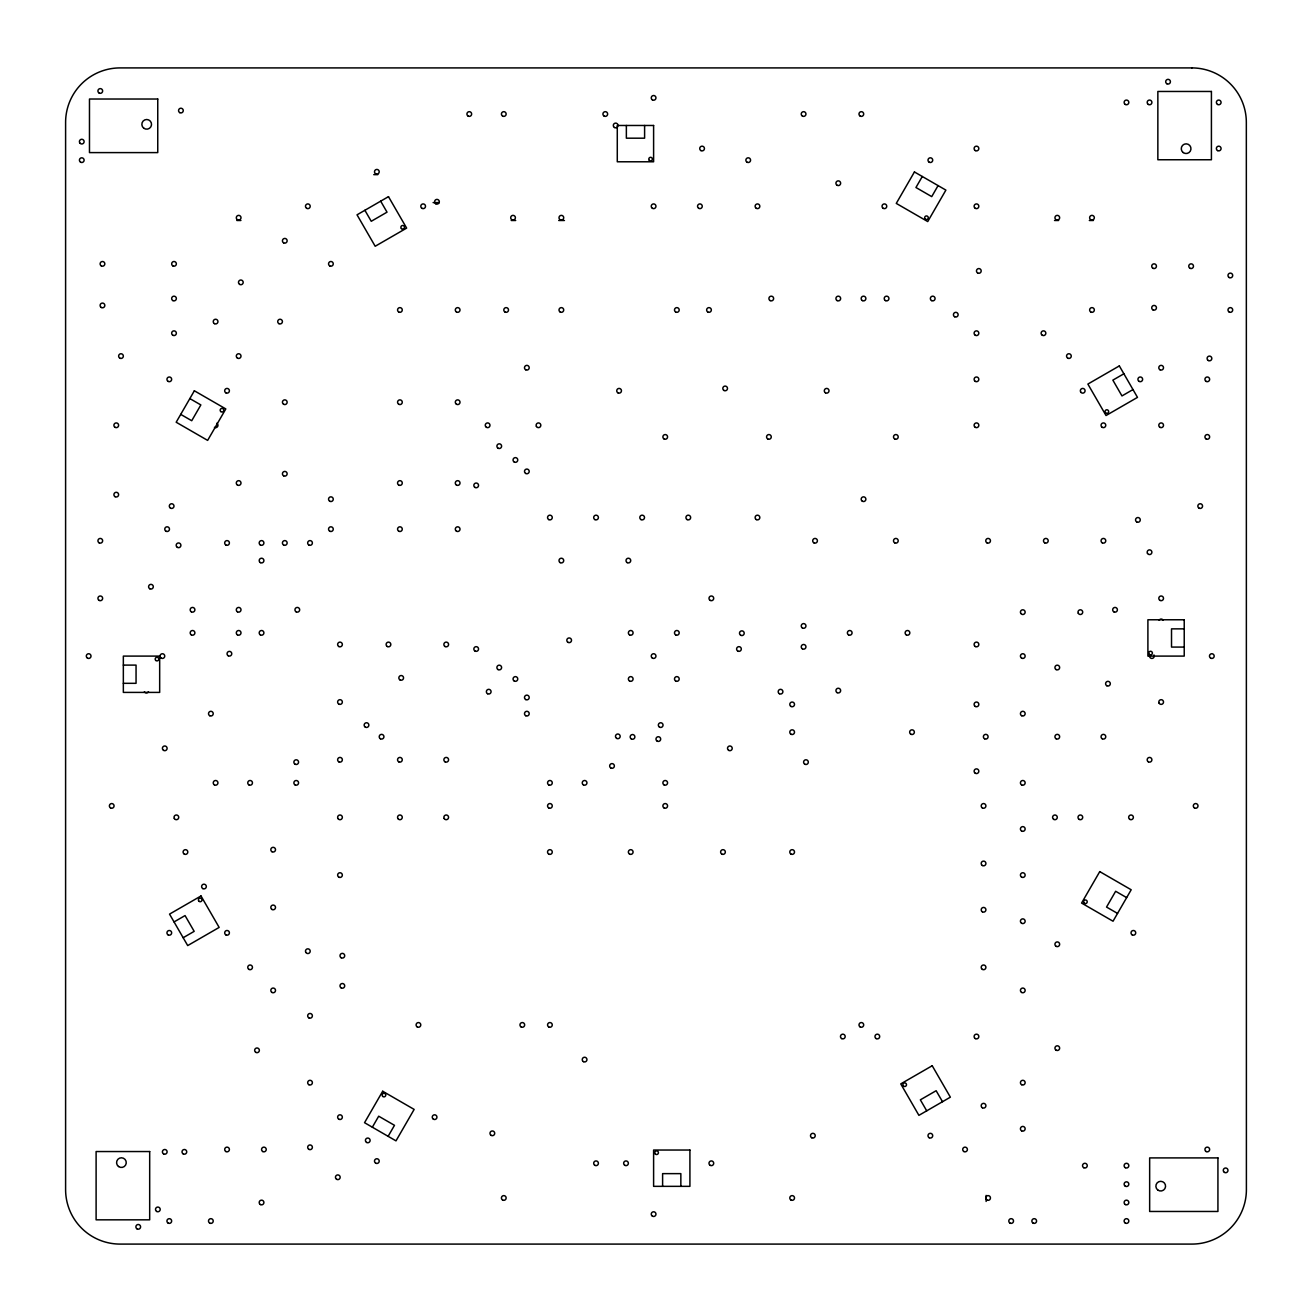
<?xml version="1.0" encoding="UTF-8"?>
<svg xmlns="http://www.w3.org/2000/svg" width="1312" height="1312" viewBox="0 0 1312 1312"><rect width="100%" height="100%" fill="white"/><g stroke="black" fill="none" stroke-linecap="round" stroke-linejoin="round"><path stroke-width="1.5" d="M372.346 1127.205L378.692 1116.2L394.486 1125.319L388.122 1136.323M922.303 176.497L915.94 187.501L931.733 196.62L938.08 185.599M174.053 921.926L185.058 915.579L194.176 931.356L183.172 937.719M1123.859 373.789L1112.855 380.136L1121.973 395.929L1132.978 389.566M373.74 174.644L377.823 174.644M433.108 202.606L439.258 202.606M236.832 220.498L240.916 220.498M511.204 220.498L515.698 220.498M558.699 220.498L564.439 220.498M1054.52 220.498L1058.604 220.498M1089.321 220.498L1093.421 220.498M1184.228 628.858L1171.518 628.858L1171.518 647.078L1184.228 647.078M123.344 665.102L136.054 665.102L136.054 683.322L123.344 683.322M1126.664 897.621L1115.643 891.274L1106.541 907.068L1117.545 913.414M189.846 398.586L200.851 404.932L191.732 420.726L180.728 414.379M942.508 1101.719L936.145 1090.715L920.352 1099.833L926.715 1110.838M380.677 201.162L387.024 212.167L371.247 221.285L364.884 210.281M986.132 1195.396L986.132 1201.448M680.846 1186.343L680.846 1173.633L662.609 1173.633L662.609 1186.343M644.602 125.476L644.602 138.186L626.365 138.186L626.365 125.476M1159.119 620.232A2.362 2.362 0 0 1 1163.203 620.232M216.775 423.235A2.362 2.362 0 0 1 217.644 426.466A2.362 2.362 0 0 1 214.414 427.335M148.453 691.768A2.362 2.362 0 0 1 144.369 691.768M1153.937 654.918A2.362 2.362 0 0 1 1151.903 658.444A2.362 2.362 0 0 1 1149.853 654.918M194.356 390.779L176.185 422.234L207.64 440.389L225.812 408.934L194.356 390.779M382.694 1091.24L364.539 1122.695L395.994 1140.866L414.149 1109.411L382.694 1091.24M914.431 171.954L896.276 203.409L927.732 221.564L945.886 190.109L914.431 171.954M1099.751 871.611L1081.58 903.066L1113.035 921.221L1131.19 889.766L1099.751 871.611M388.483 196.652L357.028 214.824L375.183 246.262L406.638 228.108L388.483 196.652M200.998 895.965L169.543 914.12L187.698 945.575L219.153 927.42L200.998 895.965M1119.333 365.917L1087.878 384.072L1106.032 415.527L1137.488 397.372L1119.333 365.917M932.209 1065.738L900.754 1083.892L918.908 1115.348L950.364 1097.176L932.209 1065.738M1191.919 67.912L120.081 67.912A54.481 54.481 0 0 0 65.6 122.377L65.6 1189.623A54.481 54.481 0 0 0 120.081 1244.088L1191.919 1244.088A54.481 54.481 0 0 0 1246.4 1189.623L1246.334 122.377A54.481 54.481 0 0 0 1191.919 67.912M1211.419 91.463L1157.856 91.463L1157.856 159.752L1211.419 159.752L1211.419 91.463M157.752 99.023L89.478 99.023L89.478 152.602L157.752 152.602L157.752 99.023M653.606 125.476L617.28 125.476L617.28 161.786L653.606 161.786L653.606 125.476M1184.228 619.772L1147.902 619.772L1147.902 656.098L1184.228 656.098L1184.228 619.772M159.67 656.098L123.344 656.098L123.344 692.408L159.67 692.408L159.67 656.098M689.915 1150.034L653.606 1150.034L653.606 1186.343L689.915 1186.343L689.915 1150.034M149.683 1151.542L96.104 1151.542L96.104 1219.832L149.683 1219.832L149.683 1151.542M1217.93 1157.906L1149.656 1157.906L1149.656 1211.468L1217.93 1211.468L1217.93 1157.906M627.185 562.618A2.362 2.362 0 0 0 630.728 560.568A2.362 2.362 0 0 0 627.185 558.535A2.362 2.362 0 0 0 627.185 562.618M567.981 642.339A2.362 2.362 0 0 0 571.524 640.289A2.362 2.362 0 0 0 567.981 638.255A2.362 2.362 0 0 0 567.981 642.339M740.673 635.254A2.362 2.362 0 0 0 744.216 633.204A2.362 2.362 0 0 0 740.673 631.17A2.362 2.362 0 0 0 740.673 635.254M168.116 1223.079A2.362 2.362 0 0 0 171.659 1221.029A2.362 2.362 0 0 0 168.116 1218.979A2.362 2.362 0 0 0 168.116 1223.079M1125.302 1167.696A2.362 2.362 0 0 0 1128.828 1165.646A2.362 2.362 0 0 0 1125.302 1163.596A2.362 2.362 0 0 0 1125.302 1167.696M1152.904 268.255A2.362 2.362 0 0 0 1156.446 266.205A2.362 2.362 0 0 0 1152.904 264.155A2.362 2.362 0 0 0 1152.904 268.255M101.286 265.893A2.362 2.362 0 0 0 104.829 263.843A2.362 2.362 0 0 0 101.286 261.81A2.362 2.362 0 0 0 101.286 265.893M475.01 651.047A2.362 2.362 0 0 0 478.552 649.014A2.362 2.362 0 0 0 475.01 646.964A2.362 2.362 0 0 0 475.01 651.047M375.675 1163.154A2.362 2.362 0 0 0 379.217 1161.104A2.362 2.362 0 0 0 375.675 1159.054A2.362 2.362 0 0 0 375.675 1163.154M963.861 1151.526A2.362 2.362 0 0 0 967.403 1149.476A2.362 2.362 0 0 0 963.861 1147.442A2.362 2.362 0 0 0 963.861 1151.526M475.01 487.441A2.362 2.362 0 0 0 478.552 485.391A2.362 2.362 0 0 0 475.01 483.341A2.362 2.362 0 0 0 475.01 487.441M260.366 1204.547A2.362 2.362 0 0 0 263.909 1202.514A2.362 2.362 0 0 0 260.366 1200.464A2.362 2.362 0 0 0 260.366 1204.547M163.574 1153.888A2.362 2.362 0 0 0 167.116 1151.838A2.362 2.362 0 0 0 163.574 1149.804A2.362 2.362 0 0 0 163.574 1153.888M156.669 1211.452A2.362 2.362 0 0 0 160.212 1209.402A2.362 2.362 0 0 0 156.669 1207.368A2.362 2.362 0 0 0 156.669 1211.452M137.055 1228.885A2.362 2.362 0 0 0 140.597 1226.835A2.362 2.362 0 0 0 137.055 1224.801A2.362 2.362 0 0 0 137.055 1228.885M183.188 1153.888A2.362 2.362 0 0 0 186.73 1151.838A2.362 2.362 0 0 0 183.188 1149.804A2.362 2.362 0 0 0 183.188 1153.888M308.845 1017.866A2.362 2.362 0 0 0 312.387 1015.832A2.362 2.362 0 0 0 308.845 1013.782A2.362 2.362 0 0 0 308.845 1017.866M433.419 1119.202A2.362 2.362 0 0 0 436.962 1117.152A2.362 2.362 0 0 0 433.419 1115.118A2.362 2.362 0 0 0 433.419 1119.202M491.164 1135.372A2.362 2.362 0 0 0 494.706 1133.322A2.362 2.362 0 0 0 491.164 1131.272A2.362 2.362 0 0 0 491.164 1135.372M594.861 1165.335A2.362 2.362 0 0 0 598.403 1163.285A2.362 2.362 0 0 0 594.861 1161.235A2.362 2.362 0 0 0 594.861 1165.335M366.589 1142.44A2.362 2.362 0 0 0 370.132 1140.407A2.362 2.362 0 0 0 366.589 1138.357A2.362 2.362 0 0 0 366.589 1142.44M502.611 1200.021A2.362 2.362 0 0 0 506.153 1197.971A2.362 2.362 0 0 0 502.611 1195.921A2.362 2.362 0 0 0 502.611 1200.021M652.425 1216.175A2.362 2.362 0 0 0 655.967 1214.125A2.362 2.362 0 0 0 652.425 1212.091A2.362 2.362 0 0 0 652.425 1216.175M624.824 1165.335A2.362 2.362 0 0 0 628.366 1163.285A2.362 2.362 0 0 0 624.824 1161.235A2.362 2.362 0 0 0 624.824 1165.335M710.169 1165.335A2.362 2.362 0 0 0 713.712 1163.285A2.362 2.362 0 0 0 710.169 1161.235A2.362 2.362 0 0 0 710.169 1165.335M790.972 1200.021A2.362 2.362 0 0 0 794.514 1197.971A2.362 2.362 0 0 0 790.972 1195.921A2.362 2.362 0 0 0 790.972 1200.021M811.685 1137.734A2.362 2.362 0 0 0 815.228 1135.684A2.362 2.362 0 0 0 811.685 1133.634A2.362 2.362 0 0 0 811.685 1137.734M929.175 1137.734A2.362 2.362 0 0 0 932.717 1135.684A2.362 2.362 0 0 0 929.175 1133.634A2.362 2.362 0 0 0 929.175 1137.734M975.292 1038.579A2.362 2.362 0 0 0 978.834 1036.529A2.362 2.362 0 0 0 975.292 1034.479A2.362 2.362 0 0 0 975.292 1038.579M1056.111 1050.19A2.362 2.362 0 0 0 1059.653 1048.157A2.362 2.362 0 0 0 1056.111 1046.107A2.362 2.362 0 0 0 1056.111 1050.19M1021.605 992.446A2.362 2.362 0 0 0 1025.148 990.412A2.362 2.362 0 0 0 1021.605 988.362A2.362 2.362 0 0 0 1021.605 992.446M1056.111 946.329A2.362 2.362 0 0 0 1059.653 944.279A2.362 2.362 0 0 0 1056.111 942.229A2.362 2.362 0 0 0 1056.111 946.329M1132.19 934.882A2.362 2.362 0 0 0 1135.733 932.848A2.362 2.362 0 0 0 1132.19 930.798A2.362 2.362 0 0 0 1132.19 934.882M1129.829 819.393A2.362 2.362 0 0 0 1133.371 817.343A2.362 2.362 0 0 0 1129.829 815.31A2.362 2.362 0 0 0 1129.829 819.393M1148.361 761.829A2.362 2.362 0 0 0 1151.903 759.779A2.362 2.362 0 0 0 1148.361 757.729A2.362 2.362 0 0 0 1148.361 761.829M1194.478 807.946A2.362 2.362 0 0 0 1198.02 805.912A2.362 2.362 0 0 0 1194.478 803.862A2.362 2.362 0 0 0 1194.478 807.946M1159.119 703.216A2.362 2.362 0 0 0 1163.203 703.216A2.362 2.362 0 0 0 1161.153 699.673A2.362 2.362 0 0 0 1159.119 703.216M1210.648 658.132A2.362 2.362 0 0 0 1214.19 656.098A2.362 2.362 0 0 0 1210.648 654.048A2.362 2.362 0 0 0 1210.648 658.132M1147.492 553.402A2.362 2.362 0 0 0 1151.575 553.402A2.362 2.362 0 0 0 1149.542 549.859A2.362 2.362 0 0 0 1147.492 553.402M1199.02 508.138A2.362 2.362 0 0 0 1202.563 506.088A2.362 2.362 0 0 0 1199.02 504.054A2.362 2.362 0 0 0 1199.02 508.138M1136.733 521.946A2.362 2.362 0 0 0 1140.276 519.896A2.362 2.362 0 0 0 1136.733 517.846A2.362 2.362 0 0 0 1136.733 521.946M1113.855 611.835A2.362 2.362 0 0 0 1117.398 609.785A2.362 2.362 0 0 0 1113.855 607.735A2.362 2.362 0 0 0 1113.855 611.835M1102.228 427.335A2.362 2.362 0 0 0 1105.77 425.285A2.362 2.362 0 0 0 1102.228 423.235A2.362 2.362 0 0 0 1102.228 427.335M1080.662 391.96A2.362 2.362 0 0 0 1084.762 391.96A2.362 2.362 0 0 0 1082.712 388.418A2.362 2.362 0 0 0 1080.662 391.96M1139.095 381.382A2.362 2.362 0 0 0 1142.637 379.348A2.362 2.362 0 0 0 1139.095 377.298A2.362 2.362 0 0 0 1139.095 381.382M1067.722 358.143A2.362 2.362 0 0 0 1071.264 356.093A2.362 2.362 0 0 0 1067.722 354.06A2.362 2.362 0 0 0 1067.722 358.143M1042.302 335.265A2.362 2.362 0 0 0 1045.844 333.215A2.362 2.362 0 0 0 1042.302 331.165A2.362 2.362 0 0 0 1042.302 335.265M1229.164 312.01A2.362 2.362 0 0 0 1232.706 309.976A2.362 2.362 0 0 0 1229.164 307.926A2.362 2.362 0 0 0 1229.164 312.01M1229.164 277.521A2.362 2.362 0 0 0 1232.706 275.471A2.362 2.362 0 0 0 1229.164 273.421A2.362 2.362 0 0 0 1229.164 277.521M1189.935 268.255A2.362 2.362 0 0 0 1193.477 266.205A2.362 2.362 0 0 0 1189.935 264.155A2.362 2.362 0 0 0 1189.935 268.255M1090.797 312.01A2.362 2.362 0 0 0 1094.339 309.976A2.362 2.362 0 0 0 1090.797 307.926A2.362 2.362 0 0 0 1090.797 312.01M1090.797 219.76A2.362 2.362 0 0 0 1094.339 217.726A2.362 2.362 0 0 0 1090.797 215.676A2.362 2.362 0 0 0 1090.797 219.76M1056.111 219.76A2.362 2.362 0 0 0 1059.653 217.726A2.362 2.362 0 0 0 1056.111 215.676A2.362 2.362 0 0 0 1056.111 219.76M977.653 272.978A2.362 2.362 0 0 0 981.196 270.928A2.362 2.362 0 0 0 977.653 268.878A2.362 2.362 0 0 0 977.653 272.978M1148.361 104.452A2.362 2.362 0 0 0 1151.903 102.402A2.362 2.362 0 0 0 1148.361 100.368A2.362 2.362 0 0 0 1148.361 104.452M1125.302 104.452A2.362 2.362 0 0 0 1128.828 102.402A2.362 2.362 0 0 0 1125.302 100.368A2.362 2.362 0 0 0 1125.302 104.452M975.292 208.329A2.362 2.362 0 0 0 978.834 206.279A2.362 2.362 0 0 0 975.292 204.229A2.362 2.362 0 0 0 975.292 208.329M975.292 150.585A2.362 2.362 0 0 0 978.834 148.535A2.362 2.362 0 0 0 975.292 146.485A2.362 2.362 0 0 0 975.292 150.585M929.175 162.196A2.362 2.362 0 0 0 932.717 160.162A2.362 2.362 0 0 0 929.175 158.112A2.362 2.362 0 0 0 929.175 162.196M883.222 208.329A2.362 2.362 0 0 0 886.764 206.279A2.362 2.362 0 0 0 883.222 204.229A2.362 2.362 0 0 0 883.222 208.329M837.105 185.271A2.362 2.362 0 0 0 840.648 183.221A2.362 2.362 0 0 0 837.105 181.171A2.362 2.362 0 0 0 837.105 185.271M802.419 116.079A2.362 2.362 0 0 0 805.962 114.029A2.362 2.362 0 0 0 802.419 111.979A2.362 2.362 0 0 0 802.419 116.079M860.164 116.079A2.362 2.362 0 0 0 863.706 114.029A2.362 2.362 0 0 0 860.164 111.979A2.362 2.362 0 0 0 860.164 116.079M652.425 99.909A2.362 2.362 0 0 0 655.967 97.875A2.362 2.362 0 0 0 652.425 95.825A2.362 2.362 0 0 0 652.425 99.909M652.425 208.329A2.362 2.362 0 0 0 655.967 206.279A2.362 2.362 0 0 0 652.425 204.229A2.362 2.362 0 0 0 652.425 208.329M698.722 208.329A2.362 2.362 0 0 0 702.264 206.279A2.362 2.362 0 0 0 698.722 204.229A2.362 2.362 0 0 0 698.722 208.329M756.302 208.329A2.362 2.362 0 0 0 759.828 206.279A2.362 2.362 0 0 0 756.302 204.229A2.362 2.362 0 0 0 756.302 208.329M421.972 208.329A2.362 2.362 0 0 0 425.514 206.279A2.362 2.362 0 0 0 421.972 204.229A2.362 2.362 0 0 0 421.972 208.329M502.611 116.079A2.362 2.362 0 0 0 506.153 114.029A2.362 2.362 0 0 0 502.611 111.979A2.362 2.362 0 0 0 502.611 116.079M468.105 116.079A2.362 2.362 0 0 0 471.648 114.029A2.362 2.362 0 0 0 468.105 111.979A2.362 2.362 0 0 0 468.105 116.079M435.781 203.786A2.362 2.362 0 0 0 439.323 201.736A2.362 2.362 0 0 0 435.781 199.703A2.362 2.362 0 0 0 435.781 203.786M329.722 265.893A2.362 2.362 0 0 0 333.264 263.843A2.362 2.362 0 0 0 329.722 261.81A2.362 2.362 0 0 0 329.722 265.893M375.675 173.824A2.362 2.362 0 0 0 379.217 171.774A2.362 2.362 0 0 0 375.675 169.74A2.362 2.362 0 0 0 375.675 173.824M306.664 208.329A2.362 2.362 0 0 0 310.206 206.279A2.362 2.362 0 0 0 306.664 204.229A2.362 2.362 0 0 0 306.664 208.329M278.882 323.638A2.362 2.362 0 0 0 282.424 321.588A2.362 2.362 0 0 0 278.882 319.554A2.362 2.362 0 0 0 278.882 323.638M239.653 284.409A2.362 2.362 0 0 0 243.196 282.375A2.362 2.362 0 0 0 239.653 280.325A2.362 2.362 0 0 0 239.653 284.409M283.605 242.835A2.362 2.362 0 0 0 287.148 240.785A2.362 2.362 0 0 0 283.605 238.735A2.362 2.362 0 0 0 283.605 242.835M237.472 219.76A2.362 2.362 0 0 0 241.014 217.726A2.362 2.362 0 0 0 237.472 215.676A2.362 2.362 0 0 0 237.472 219.76M79.72 142.811A2.362 2.362 0 0 0 83.804 142.811A2.362 2.362 0 0 0 81.754 139.269A2.362 2.362 0 0 0 79.72 142.811M80.59 162.196A2.362 2.362 0 0 0 84.116 160.162A2.362 2.362 0 0 0 80.59 158.112A2.362 2.362 0 0 0 80.59 162.196M172.84 265.893A2.362 2.362 0 0 0 176.366 263.843A2.362 2.362 0 0 0 172.84 261.81A2.362 2.362 0 0 0 172.84 265.893M172.84 300.579A2.362 2.362 0 0 0 176.366 298.529A2.362 2.362 0 0 0 172.84 296.479A2.362 2.362 0 0 0 172.84 300.579M172.84 335.265A2.362 2.362 0 0 0 176.366 333.215A2.362 2.362 0 0 0 172.84 331.165A2.362 2.362 0 0 0 172.84 335.265M214.414 323.638A2.362 2.362 0 0 0 217.956 321.588A2.362 2.362 0 0 0 214.414 319.554A2.362 2.362 0 0 0 214.414 323.638M168.116 381.382A2.362 2.362 0 0 0 171.659 379.348A2.362 2.362 0 0 0 168.116 377.298A2.362 2.362 0 0 0 168.116 381.382M237.472 358.143A2.362 2.362 0 0 0 241.014 356.093A2.362 2.362 0 0 0 237.472 354.06A2.362 2.362 0 0 0 237.472 358.143M225.861 392.829A2.362 2.362 0 0 0 229.403 390.779A2.362 2.362 0 0 0 225.861 388.729A2.362 2.362 0 0 0 225.861 392.829M165.935 531.196A2.362 2.362 0 0 0 169.478 529.162A2.362 2.362 0 0 0 165.935 527.112A2.362 2.362 0 0 0 165.935 531.196M170.478 508.138A2.362 2.362 0 0 0 174.004 506.088A2.362 2.362 0 0 0 170.478 504.054A2.362 2.362 0 0 0 170.478 508.138M115.079 496.69A2.362 2.362 0 0 0 118.621 494.657A2.362 2.362 0 0 0 115.079 492.607A2.362 2.362 0 0 0 115.079 496.69M115.079 427.335A2.362 2.362 0 0 0 118.621 425.285A2.362 2.362 0 0 0 115.079 423.235A2.362 2.362 0 0 0 115.079 427.335M177.366 547.366A2.362 2.362 0 0 0 180.908 545.316A2.362 2.362 0 0 0 177.366 543.266A2.362 2.362 0 0 0 177.366 547.366M225.861 545.005A2.362 2.362 0 0 0 229.403 542.955A2.362 2.362 0 0 0 225.861 540.905A2.362 2.362 0 0 0 225.861 545.005M260.366 545.005A2.362 2.362 0 0 0 263.909 542.955A2.362 2.362 0 0 0 260.366 540.905A2.362 2.362 0 0 0 260.366 545.005M283.605 404.26A2.362 2.362 0 0 0 287.148 402.226A2.362 2.362 0 0 0 283.605 400.176A2.362 2.362 0 0 0 283.605 404.26M283.605 475.813A2.362 2.362 0 0 0 287.148 473.763A2.362 2.362 0 0 0 283.605 471.73A2.362 2.362 0 0 0 283.605 475.813M237.472 485.079A2.362 2.362 0 0 0 241.014 483.029A2.362 2.362 0 0 0 237.472 480.979A2.362 2.362 0 0 0 237.472 485.079M149.765 588.76A2.362 2.362 0 0 0 153.307 586.726A2.362 2.362 0 0 0 149.765 584.676A2.362 2.362 0 0 0 149.765 588.76M87.478 658.132A2.362 2.362 0 0 0 91.02 656.098A2.362 2.362 0 0 0 87.478 654.048A2.362 2.362 0 0 0 87.478 658.132M99.105 600.388A2.362 2.362 0 0 0 102.648 598.338A2.362 2.362 0 0 0 99.105 596.304A2.362 2.362 0 0 0 99.105 600.388M99.105 542.824A2.362 2.362 0 0 0 102.648 540.774A2.362 2.362 0 0 0 99.105 538.74A2.362 2.362 0 0 0 99.105 542.824M110.552 807.946A2.362 2.362 0 0 0 114.078 805.912A2.362 2.362 0 0 0 110.552 803.862A2.362 2.362 0 0 0 110.552 807.946M174.332 818.524A2.362 2.362 0 0 0 178.416 818.524A2.362 2.362 0 0 0 176.366 814.982A2.362 2.362 0 0 0 174.332 818.524M184.27 854.079A2.362 2.362 0 0 0 187.813 852.029A2.362 2.362 0 0 0 184.27 849.979A2.362 2.362 0 0 0 184.27 854.079M202.802 888.585A2.362 2.362 0 0 0 206.328 886.535A2.362 2.362 0 0 0 202.802 884.485A2.362 2.362 0 0 0 202.802 888.585M168.116 934.882A2.362 2.362 0 0 0 171.659 932.848A2.362 2.362 0 0 0 168.116 930.798A2.362 2.362 0 0 0 168.116 934.882M225.861 934.882A2.362 2.362 0 0 0 229.403 932.848A2.362 2.362 0 0 0 225.861 930.798A2.362 2.362 0 0 0 225.861 934.882M248.919 969.388A2.362 2.362 0 0 0 252.462 967.338A2.362 2.362 0 0 0 248.919 965.304A2.362 2.362 0 0 0 248.919 969.388M271.978 992.446A2.362 2.362 0 0 0 275.52 990.412A2.362 2.362 0 0 0 271.978 988.362A2.362 2.362 0 0 0 271.978 992.446M255.824 1052.372A2.362 2.362 0 0 0 259.366 1050.338A2.362 2.362 0 0 0 255.824 1048.288A2.362 2.362 0 0 0 255.824 1052.372M338.808 646.521A2.362 2.362 0 0 0 342.35 644.471A2.362 2.362 0 0 0 338.808 642.421A2.362 2.362 0 0 0 338.808 646.521M338.808 704.085A2.362 2.362 0 0 0 342.35 702.035A2.362 2.362 0 0 0 338.808 699.985A2.362 2.362 0 0 0 338.808 704.085M296.135 611.835A2.362 2.362 0 0 0 299.677 609.785A2.362 2.362 0 0 0 296.135 607.735A2.362 2.362 0 0 0 296.135 611.835M400.012 679.928A2.362 2.362 0 0 0 403.555 677.878A2.362 2.362 0 0 0 400.012 675.844A2.362 2.362 0 0 0 400.012 679.928M487.539 693.72A2.362 2.362 0 0 0 491.082 691.686A2.362 2.362 0 0 0 487.539 689.636A2.362 2.362 0 0 0 487.539 693.72M652.425 658.132A2.362 2.362 0 0 0 655.967 656.098A2.362 2.362 0 0 0 652.425 654.048A2.362 2.362 0 0 0 652.425 658.132M629.547 681.01A2.362 2.362 0 0 0 633.089 678.976A2.362 2.362 0 0 0 629.547 676.926A2.362 2.362 0 0 0 629.547 681.01M675.664 681.01A2.362 2.362 0 0 0 679.206 678.976A2.362 2.362 0 0 0 675.664 676.926A2.362 2.362 0 0 0 675.664 681.01M675.664 634.893A2.362 2.362 0 0 0 679.206 632.843A2.362 2.362 0 0 0 675.664 630.81A2.362 2.362 0 0 0 675.664 634.893M629.547 634.893A2.362 2.362 0 0 0 633.089 632.843A2.362 2.362 0 0 0 629.547 630.81A2.362 2.362 0 0 0 629.547 634.893M710.169 600.388A2.362 2.362 0 0 0 713.712 598.338A2.362 2.362 0 0 0 710.169 596.304A2.362 2.362 0 0 0 710.169 600.388M802.419 627.989A2.362 2.362 0 0 0 805.962 625.939A2.362 2.362 0 0 0 802.419 623.905A2.362 2.362 0 0 0 802.419 627.989M802.419 648.866A2.362 2.362 0 0 0 805.962 646.832A2.362 2.362 0 0 0 802.419 644.782A2.362 2.362 0 0 0 802.419 648.866M790.972 706.446A2.362 2.362 0 0 0 794.514 704.396A2.362 2.362 0 0 0 790.972 702.346A2.362 2.362 0 0 0 790.972 706.446M837.105 692.638A2.362 2.362 0 0 0 840.648 690.588A2.362 2.362 0 0 0 837.105 688.554A2.362 2.362 0 0 0 837.105 692.638M790.972 734.228A2.362 2.362 0 0 0 794.514 732.178A2.362 2.362 0 0 0 790.972 730.128A2.362 2.362 0 0 0 790.972 734.228M728.685 750.382A2.362 2.362 0 0 0 732.227 748.348A2.362 2.362 0 0 0 728.685 746.298A2.362 2.362 0 0 0 728.685 750.382M664.052 784.888A2.362 2.362 0 0 0 667.578 782.838A2.362 2.362 0 0 0 664.052 780.804A2.362 2.362 0 0 0 664.052 784.888M583.414 784.888A2.362 2.362 0 0 0 586.956 782.838A2.362 2.362 0 0 0 583.414 780.804A2.362 2.362 0 0 0 583.414 784.888M548.728 784.888A2.362 2.362 0 0 0 552.27 782.838A2.362 2.362 0 0 0 548.728 780.804A2.362 2.362 0 0 0 548.728 784.888M548.728 854.079A2.362 2.362 0 0 0 552.27 852.029A2.362 2.362 0 0 0 548.728 849.979A2.362 2.362 0 0 0 548.728 854.079M629.547 854.079A2.362 2.362 0 0 0 633.089 852.029A2.362 2.362 0 0 0 629.547 849.979A2.362 2.362 0 0 0 629.547 854.079M721.797 854.079A2.362 2.362 0 0 0 725.339 852.029A2.362 2.362 0 0 0 721.797 849.979A2.362 2.362 0 0 0 721.797 854.079M790.972 854.079A2.362 2.362 0 0 0 794.514 852.029A2.362 2.362 0 0 0 790.972 849.979A2.362 2.362 0 0 0 790.972 854.079M700.903 150.585A2.362 2.362 0 0 0 704.446 148.535A2.362 2.362 0 0 0 700.903 146.485A2.362 2.362 0 0 0 700.903 150.585M747.036 162.196A2.362 2.362 0 0 0 750.579 160.162A2.362 2.362 0 0 0 747.036 158.112A2.362 2.362 0 0 0 747.036 162.196M548.728 519.585A2.362 2.362 0 0 0 552.27 517.535A2.362 2.362 0 0 0 548.728 515.485A2.362 2.362 0 0 0 548.728 519.585M756.302 519.585A2.362 2.362 0 0 0 759.828 517.535A2.362 2.362 0 0 0 756.302 515.485A2.362 2.362 0 0 0 756.302 519.585M813.866 542.824A2.362 2.362 0 0 0 817.409 540.774A2.362 2.362 0 0 0 813.866 538.74A2.362 2.362 0 0 0 813.866 542.824M894.669 542.824A2.362 2.362 0 0 0 898.212 540.774A2.362 2.362 0 0 0 894.669 538.74A2.362 2.362 0 0 0 894.669 542.824M848.552 634.893A2.362 2.362 0 0 0 852.078 632.843A2.362 2.362 0 0 0 848.552 630.81A2.362 2.362 0 0 0 848.552 634.893M906.297 634.893A2.362 2.362 0 0 0 909.839 632.843A2.362 2.362 0 0 0 906.297 630.81A2.362 2.362 0 0 0 906.297 634.893M975.292 335.265A2.362 2.362 0 0 0 978.834 333.215A2.362 2.362 0 0 0 975.292 331.165A2.362 2.362 0 0 0 975.292 335.265M975.292 381.382A2.362 2.362 0 0 0 978.834 379.348A2.362 2.362 0 0 0 975.292 377.298A2.362 2.362 0 0 0 975.292 381.382M975.292 427.335A2.362 2.362 0 0 0 978.834 425.285A2.362 2.362 0 0 0 975.292 423.235A2.362 2.362 0 0 0 975.292 427.335M1159.972 427.335A2.362 2.362 0 0 0 1163.514 425.285A2.362 2.362 0 0 0 1159.972 423.235A2.362 2.362 0 0 0 1159.972 427.335M1159.972 369.771A2.362 2.362 0 0 0 1163.514 367.721A2.362 2.362 0 0 0 1159.972 365.671A2.362 2.362 0 0 0 1159.972 369.771M1206.105 381.382A2.362 2.362 0 0 0 1209.648 379.348A2.362 2.362 0 0 0 1206.105 377.298A2.362 2.362 0 0 0 1206.105 381.382M1206.105 438.946A2.362 2.362 0 0 0 1209.648 436.912A2.362 2.362 0 0 0 1206.105 434.862A2.362 2.362 0 0 0 1206.105 438.946M1159.972 600.388A2.362 2.362 0 0 0 1163.514 598.338A2.362 2.362 0 0 0 1159.972 596.304A2.362 2.362 0 0 0 1159.972 600.388M986.919 542.824A2.362 2.362 0 0 0 990.462 540.774A2.362 2.362 0 0 0 986.919 538.74A2.362 2.362 0 0 0 986.919 542.824M1044.664 542.824A2.362 2.362 0 0 0 1048.206 540.774A2.362 2.362 0 0 0 1044.664 538.74A2.362 2.362 0 0 0 1044.664 542.824M1102.228 542.824A2.362 2.362 0 0 0 1105.77 540.774A2.362 2.362 0 0 0 1102.228 538.74A2.362 2.362 0 0 0 1102.228 542.824M1020.736 613.327A2.362 2.362 0 0 0 1024.836 613.327A2.362 2.362 0 0 0 1022.786 609.785A2.362 2.362 0 0 0 1020.736 613.327M1078.3 613.327A2.362 2.362 0 0 0 1082.4 613.327A2.362 2.362 0 0 0 1080.35 609.785A2.362 2.362 0 0 0 1078.3 613.327M975.292 646.521A2.362 2.362 0 0 0 978.834 644.471A2.362 2.362 0 0 0 975.292 642.421A2.362 2.362 0 0 0 975.292 646.521M975.292 706.446A2.362 2.362 0 0 0 978.834 704.396A2.362 2.362 0 0 0 975.292 702.346A2.362 2.362 0 0 0 975.292 706.446M975.292 773.26A2.362 2.362 0 0 0 978.834 771.226A2.362 2.362 0 0 0 975.292 769.176A2.362 2.362 0 0 0 975.292 773.26M1056.111 669.579A2.362 2.362 0 0 0 1059.653 667.529A2.362 2.362 0 0 0 1056.111 665.479A2.362 2.362 0 0 0 1056.111 669.579M1056.111 738.771A2.362 2.362 0 0 0 1059.653 736.721A2.362 2.362 0 0 0 1056.111 734.671A2.362 2.362 0 0 0 1056.111 738.771M1053.749 819.393A2.362 2.362 0 0 0 1057.292 817.343A2.362 2.362 0 0 0 1053.749 815.31A2.362 2.362 0 0 0 1053.749 819.393M860.164 1026.952A2.362 2.362 0 0 0 863.706 1024.902A2.362 2.362 0 0 0 860.164 1022.868A2.362 2.362 0 0 0 860.164 1026.952M548.728 1026.952A2.362 2.362 0 0 0 552.27 1024.902A2.362 2.362 0 0 0 548.728 1022.868A2.362 2.362 0 0 0 548.728 1026.952M583.414 1061.638A2.362 2.362 0 0 0 586.956 1059.588A2.362 2.362 0 0 0 583.414 1057.554A2.362 2.362 0 0 0 583.414 1061.638M511.86 219.76A2.362 2.362 0 0 0 515.403 217.726A2.362 2.362 0 0 0 511.86 215.676A2.362 2.362 0 0 0 511.86 219.76M560.175 219.76A2.362 2.362 0 0 0 563.717 217.726A2.362 2.362 0 0 0 560.175 215.676A2.362 2.362 0 0 0 560.175 219.76M398.733 312.01A2.362 2.362 0 0 0 402.276 309.976A2.362 2.362 0 0 0 398.733 307.926A2.362 2.362 0 0 0 398.733 312.01M504.972 312.01A2.362 2.362 0 0 0 508.515 309.976A2.362 2.362 0 0 0 504.972 307.926A2.362 2.362 0 0 0 504.972 312.01M560.175 312.01A2.362 2.362 0 0 0 563.717 309.976A2.362 2.362 0 0 0 560.175 307.926A2.362 2.362 0 0 0 560.175 312.01M536.428 426.466A2.362 2.362 0 0 0 540.511 426.466A2.362 2.362 0 0 0 538.478 422.923A2.362 2.362 0 0 0 536.428 426.466M525.669 369.771A2.362 2.362 0 0 0 529.212 367.721A2.362 2.362 0 0 0 525.669 365.671A2.362 2.362 0 0 0 525.669 369.771M675.664 312.01A2.362 2.362 0 0 0 679.206 309.976A2.362 2.362 0 0 0 675.664 307.926A2.362 2.362 0 0 0 675.664 312.01M707.808 312.01A2.362 2.362 0 0 0 711.35 309.976A2.362 2.362 0 0 0 707.808 307.926A2.362 2.362 0 0 0 707.808 312.01M770.095 300.579A2.362 2.362 0 0 0 773.637 298.529A2.362 2.362 0 0 0 770.095 296.479A2.362 2.362 0 0 0 770.095 300.579M837.105 300.579A2.362 2.362 0 0 0 840.648 298.529A2.362 2.362 0 0 0 837.105 296.479A2.362 2.362 0 0 0 837.105 300.579M885.403 300.579A2.362 2.362 0 0 0 888.946 298.529A2.362 2.362 0 0 0 885.403 296.479A2.362 2.362 0 0 0 885.403 300.579M617.919 392.829A2.362 2.362 0 0 0 621.462 390.779A2.362 2.362 0 0 0 617.919 388.729A2.362 2.362 0 0 0 617.919 392.829M723.978 390.468A2.362 2.362 0 0 0 727.504 388.418A2.362 2.362 0 0 0 723.978 386.384A2.362 2.362 0 0 0 723.978 390.468M825.478 392.829A2.362 2.362 0 0 0 829.02 390.779A2.362 2.362 0 0 0 825.478 388.729A2.362 2.362 0 0 0 825.478 392.829M664.052 438.946A2.362 2.362 0 0 0 667.578 436.912A2.362 2.362 0 0 0 664.052 434.862A2.362 2.362 0 0 0 664.052 438.946M767.733 438.946A2.362 2.362 0 0 0 771.276 436.912A2.362 2.362 0 0 0 767.733 434.862A2.362 2.362 0 0 0 767.733 438.946M894.669 438.946A2.362 2.362 0 0 0 898.212 436.912A2.362 2.362 0 0 0 894.669 434.862A2.362 2.362 0 0 0 894.669 438.946M445.047 646.521A2.362 2.362 0 0 0 448.589 644.471A2.362 2.362 0 0 0 445.047 642.421A2.362 2.362 0 0 0 445.047 646.521M387.302 646.521A2.362 2.362 0 0 0 390.828 644.471A2.362 2.362 0 0 0 387.302 642.421A2.362 2.362 0 0 0 387.302 646.521M338.808 761.829A2.362 2.362 0 0 0 342.35 759.779A2.362 2.362 0 0 0 338.808 757.729A2.362 2.362 0 0 0 338.808 761.829M337.938 818.524A2.362 2.362 0 0 0 342.038 818.524A2.362 2.362 0 0 0 339.988 814.982A2.362 2.362 0 0 0 337.938 818.524M338.808 877.138A2.362 2.362 0 0 0 342.35 875.088A2.362 2.362 0 0 0 338.808 873.054A2.362 2.362 0 0 0 338.808 877.138M341.169 957.76A2.362 2.362 0 0 0 344.712 955.726A2.362 2.362 0 0 0 341.169 953.676A2.362 2.362 0 0 0 341.169 957.76M341.169 987.903A2.362 2.362 0 0 0 344.712 985.87A2.362 2.362 0 0 0 341.169 983.82A2.362 2.362 0 0 0 341.169 987.903M305.794 952.364A2.362 2.362 0 0 0 309.894 952.364A2.362 2.362 0 0 0 307.844 948.822A2.362 2.362 0 0 0 305.794 952.364M271.978 909.462A2.362 2.362 0 0 0 275.52 907.412A2.362 2.362 0 0 0 271.978 905.378A2.362 2.362 0 0 0 271.978 909.462M271.978 851.718A2.362 2.362 0 0 0 275.52 849.668A2.362 2.362 0 0 0 271.978 847.634A2.362 2.362 0 0 0 271.978 851.718M295.052 784.888A2.362 2.362 0 0 0 298.578 782.838A2.362 2.362 0 0 0 295.052 780.804A2.362 2.362 0 0 0 295.052 784.888M338.808 1119.202A2.362 2.362 0 0 0 342.35 1117.152A2.362 2.362 0 0 0 338.808 1115.118A2.362 2.362 0 0 0 338.808 1119.202M336.626 1179.308A2.362 2.362 0 0 0 340.169 1177.274A2.362 2.362 0 0 0 336.626 1175.224A2.362 2.362 0 0 0 336.626 1179.308M225.861 1151.526A2.362 2.362 0 0 0 229.403 1149.476A2.362 2.362 0 0 0 225.861 1147.442A2.362 2.362 0 0 0 225.861 1151.526M1009.978 1223.079A2.362 2.362 0 0 0 1013.52 1221.029A2.362 2.362 0 0 0 1009.978 1218.979A2.362 2.362 0 0 0 1009.978 1223.079M986.919 1200.021A2.362 2.362 0 0 0 990.462 1197.971A2.362 2.362 0 0 0 986.919 1195.921A2.362 2.362 0 0 0 986.919 1200.021M982.376 1107.771A2.362 2.362 0 0 0 985.919 1105.721A2.362 2.362 0 0 0 982.376 1103.671A2.362 2.362 0 0 0 982.376 1107.771M1021.605 1130.829A2.362 2.362 0 0 0 1025.148 1128.779A2.362 2.362 0 0 0 1021.605 1126.729A2.362 2.362 0 0 0 1021.605 1130.829M1021.605 1084.696A2.362 2.362 0 0 0 1025.148 1082.662A2.362 2.362 0 0 0 1021.605 1080.612A2.362 2.362 0 0 0 1021.605 1084.696M982.376 969.388A2.362 2.362 0 0 0 985.919 967.338A2.362 2.362 0 0 0 982.376 965.304A2.362 2.362 0 0 0 982.376 969.388M1021.605 923.271A2.362 2.362 0 0 0 1025.148 921.221A2.362 2.362 0 0 0 1021.605 919.171A2.362 2.362 0 0 0 1021.605 923.271M982.376 911.824A2.362 2.362 0 0 0 985.919 909.774A2.362 2.362 0 0 0 982.376 907.74A2.362 2.362 0 0 0 982.376 911.824M1021.605 877.138A2.362 2.362 0 0 0 1025.148 875.088A2.362 2.362 0 0 0 1021.605 873.054A2.362 2.362 0 0 0 1021.605 877.138M982.376 865.51A2.362 2.362 0 0 0 985.919 863.476A2.362 2.362 0 0 0 982.376 861.426A2.362 2.362 0 0 0 982.376 865.51M1021.605 831.021A2.362 2.362 0 0 0 1025.148 828.971A2.362 2.362 0 0 0 1021.605 826.921A2.362 2.362 0 0 0 1021.605 831.021M982.376 807.946A2.362 2.362 0 0 0 985.919 805.912A2.362 2.362 0 0 0 982.376 803.862A2.362 2.362 0 0 0 982.376 807.946M1021.605 784.888A2.362 2.362 0 0 0 1025.148 782.838A2.362 2.362 0 0 0 1021.605 780.804A2.362 2.362 0 0 0 1021.605 784.888M1021.605 715.696A2.362 2.362 0 0 0 1025.148 713.662A2.362 2.362 0 0 0 1021.605 711.612A2.362 2.362 0 0 0 1021.605 715.696M984.558 738.771A2.362 2.362 0 0 0 988.1 736.721A2.362 2.362 0 0 0 984.558 734.671A2.362 2.362 0 0 0 984.558 738.771M1021.605 658.132A2.362 2.362 0 0 0 1025.148 656.098A2.362 2.362 0 0 0 1021.605 654.048A2.362 2.362 0 0 0 1021.605 658.132M910.84 734.228A2.362 2.362 0 0 0 914.366 732.178A2.362 2.362 0 0 0 910.84 730.128A2.362 2.362 0 0 0 910.84 734.228M804.781 764.191A2.362 2.362 0 0 0 808.323 762.141A2.362 2.362 0 0 0 804.781 760.091A2.362 2.362 0 0 0 804.781 764.191M1224.44 1172.403A2.362 2.362 0 0 0 1227.983 1170.37A2.362 2.362 0 0 0 1224.44 1168.32A2.362 2.362 0 0 0 1224.44 1172.403M1206.105 1151.526A2.362 2.362 0 0 0 1209.648 1149.476A2.362 2.362 0 0 0 1206.105 1147.442A2.362 2.362 0 0 0 1206.105 1151.526M1166.876 83.755A2.362 2.362 0 0 0 1170.419 81.705A2.362 2.362 0 0 0 1166.876 79.655A2.362 2.362 0 0 0 1166.876 83.755M209.69 1223.079A2.362 2.362 0 0 0 213.233 1221.029A2.362 2.362 0 0 0 209.69 1218.979A2.362 2.362 0 0 0 209.69 1223.079M1033.052 1223.079A2.362 2.362 0 0 0 1036.578 1221.029A2.362 2.362 0 0 0 1033.052 1218.979A2.362 2.362 0 0 0 1033.052 1223.079M1208.286 360.505A2.362 2.362 0 0 0 1211.829 358.455A2.362 2.362 0 0 0 1208.286 356.405A2.362 2.362 0 0 0 1208.286 360.505M1152.904 309.845A2.362 2.362 0 0 0 1156.446 307.795A2.362 2.362 0 0 0 1152.904 305.745A2.362 2.362 0 0 0 1152.904 309.845M594.861 519.585A2.362 2.362 0 0 0 598.403 517.535A2.362 2.362 0 0 0 594.861 515.485A2.362 2.362 0 0 0 594.861 519.585M640.978 519.585A2.362 2.362 0 0 0 644.52 517.535A2.362 2.362 0 0 0 640.978 515.485A2.362 2.362 0 0 0 640.978 519.585M687.111 519.585A2.362 2.362 0 0 0 690.653 517.535A2.362 2.362 0 0 0 687.111 515.485A2.362 2.362 0 0 0 687.111 519.585M398.733 404.26A2.362 2.362 0 0 0 402.276 402.226A2.362 2.362 0 0 0 398.733 400.176A2.362 2.362 0 0 0 398.733 404.26M398.733 485.079A2.362 2.362 0 0 0 402.276 483.029A2.362 2.362 0 0 0 398.733 480.979A2.362 2.362 0 0 0 398.733 485.079M119.802 358.143A2.362 2.362 0 0 0 123.344 356.093A2.362 2.362 0 0 0 119.802 354.06A2.362 2.362 0 0 0 119.802 358.143M101.286 307.484A2.362 2.362 0 0 0 104.829 305.434A2.362 2.362 0 0 0 101.286 303.384A2.362 2.362 0 0 0 101.286 307.484M1083.712 1167.696A2.362 2.362 0 0 0 1087.254 1165.646A2.362 2.362 0 0 0 1083.712 1163.596A2.362 2.362 0 0 0 1083.712 1167.696M1125.302 1204.547A2.362 2.362 0 0 0 1128.828 1202.514A2.362 2.362 0 0 0 1125.302 1200.464A2.362 2.362 0 0 0 1125.302 1204.547M1106.77 685.733A2.362 2.362 0 0 0 1110.313 683.7A2.362 2.362 0 0 0 1106.77 681.65A2.362 2.362 0 0 0 1106.77 685.733M1102.228 738.771A2.362 2.362 0 0 0 1105.77 736.721A2.362 2.362 0 0 0 1102.228 734.671A2.362 2.362 0 0 0 1102.228 738.771M1079.169 819.393A2.362 2.362 0 0 0 1082.712 817.343A2.362 2.362 0 0 0 1079.169 815.31A2.362 2.362 0 0 0 1079.169 819.393M329.722 531.196A2.362 2.362 0 0 0 333.264 529.162A2.362 2.362 0 0 0 329.722 527.112A2.362 2.362 0 0 0 329.722 531.196M398.733 531.196A2.362 2.362 0 0 0 402.276 529.162A2.362 2.362 0 0 0 398.733 527.112A2.362 2.362 0 0 0 398.733 531.196M456.478 531.196A2.362 2.362 0 0 0 460.02 529.162A2.362 2.362 0 0 0 456.478 527.112A2.362 2.362 0 0 0 456.478 531.196M456.478 485.079A2.362 2.362 0 0 0 460.02 483.029A2.362 2.362 0 0 0 456.478 480.979A2.362 2.362 0 0 0 456.478 485.079M456.478 404.26A2.362 2.362 0 0 0 460.02 402.226A2.362 2.362 0 0 0 456.478 400.176A2.362 2.362 0 0 0 456.478 404.26M456.478 312.01A2.362 2.362 0 0 0 460.02 309.976A2.362 2.362 0 0 0 456.478 307.926A2.362 2.362 0 0 0 456.478 312.01M248.919 784.888A2.362 2.362 0 0 0 252.462 782.838A2.362 2.362 0 0 0 248.919 780.804A2.362 2.362 0 0 0 248.919 784.888M214.414 784.888A2.362 2.362 0 0 0 217.956 782.838A2.362 2.362 0 0 0 214.414 780.804A2.362 2.362 0 0 0 214.414 784.888M163.574 750.382A2.362 2.362 0 0 0 167.116 748.348A2.362 2.362 0 0 0 163.574 746.298A2.362 2.362 0 0 0 163.574 750.382M191.355 634.893A2.362 2.362 0 0 0 194.898 632.843A2.362 2.362 0 0 0 191.355 630.81A2.362 2.362 0 0 0 191.355 634.893M237.472 634.893A2.362 2.362 0 0 0 241.014 632.843A2.362 2.362 0 0 0 237.472 630.81A2.362 2.362 0 0 0 237.472 634.893M237.472 611.835A2.362 2.362 0 0 0 241.014 609.785A2.362 2.362 0 0 0 237.472 607.735A2.362 2.362 0 0 0 237.472 611.835M191.355 611.835A2.362 2.362 0 0 0 194.898 609.785A2.362 2.362 0 0 0 191.355 607.735A2.362 2.362 0 0 0 191.355 611.835M548.728 807.946A2.362 2.362 0 0 0 552.27 805.912A2.362 2.362 0 0 0 548.728 803.862A2.362 2.362 0 0 0 548.728 807.946M398.733 761.829A2.362 2.362 0 0 0 402.276 759.779A2.362 2.362 0 0 0 398.733 757.729A2.362 2.362 0 0 0 398.733 761.829M397.864 818.524A2.362 2.362 0 0 0 401.964 818.524A2.362 2.362 0 0 0 399.914 814.982A2.362 2.362 0 0 0 397.864 818.524M445.047 761.829A2.362 2.362 0 0 0 448.589 759.779A2.362 2.362 0 0 0 445.047 757.729A2.362 2.362 0 0 0 445.047 761.829M444.178 818.524A2.362 2.362 0 0 0 448.261 818.524A2.362 2.362 0 0 0 446.228 814.982A2.362 2.362 0 0 0 444.178 818.524M664.052 807.946A2.362 2.362 0 0 0 667.578 805.912A2.362 2.362 0 0 0 664.052 803.862A2.362 2.362 0 0 0 664.052 807.946M308.845 1084.696A2.362 2.362 0 0 0 312.387 1082.662A2.362 2.362 0 0 0 308.845 1080.612A2.362 2.362 0 0 0 308.845 1084.696M308.845 1149.345A2.362 2.362 0 0 0 312.387 1147.311A2.362 2.362 0 0 0 308.845 1145.261A2.362 2.362 0 0 0 308.845 1149.345M262.728 1151.526A2.362 2.362 0 0 0 266.254 1149.476A2.362 2.362 0 0 0 262.728 1147.442A2.362 2.362 0 0 0 262.728 1151.526M295.052 764.191A2.362 2.362 0 0 0 298.578 762.141A2.362 2.362 0 0 0 295.052 760.091A2.362 2.362 0 0 0 295.052 764.191M329.722 501.233A2.362 2.362 0 0 0 333.264 499.2A2.362 2.362 0 0 0 329.722 497.15A2.362 2.362 0 0 0 329.722 501.233M862.345 300.579A2.362 2.362 0 0 0 865.887 298.529A2.362 2.362 0 0 0 862.345 296.479A2.362 2.362 0 0 0 862.345 300.579M862.345 501.233A2.362 2.362 0 0 0 865.887 499.2A2.362 2.362 0 0 0 862.345 497.15A2.362 2.362 0 0 0 862.345 501.233M931.536 300.579A2.362 2.362 0 0 0 935.079 298.529A2.362 2.362 0 0 0 931.536 296.479A2.362 2.362 0 0 0 931.536 300.579M841.648 1038.579A2.362 2.362 0 0 0 845.19 1036.529A2.362 2.362 0 0 0 841.648 1034.479A2.362 2.362 0 0 0 841.648 1038.579M954.595 316.733A2.362 2.362 0 0 0 958.137 314.7A2.362 2.362 0 0 0 954.595 312.65A2.362 2.362 0 0 0 954.595 316.733M876.154 1038.579A2.362 2.362 0 0 0 879.696 1036.529A2.362 2.362 0 0 0 876.154 1034.479A2.362 2.362 0 0 0 876.154 1038.579M631.351 738.951A2.362 2.362 0 0 0 634.893 736.901A2.362 2.362 0 0 0 631.351 734.851A2.362 2.362 0 0 0 631.351 738.951M365.326 727.143A2.362 2.362 0 0 0 368.869 725.093A2.362 2.362 0 0 0 365.326 723.06A2.362 2.362 0 0 0 365.326 727.143M308.845 545.005A2.362 2.362 0 0 0 312.387 542.955A2.362 2.362 0 0 0 308.845 540.905A2.362 2.362 0 0 0 308.845 545.005M616.656 738.394A2.362 2.362 0 0 0 620.182 736.36A2.362 2.362 0 0 0 616.656 734.31A2.362 2.362 0 0 0 616.656 738.394M283.605 545.005A2.362 2.362 0 0 0 287.148 542.955A2.362 2.362 0 0 0 283.605 540.905A2.362 2.362 0 0 0 283.605 545.005M380.398 738.771A2.362 2.362 0 0 0 383.94 736.721A2.362 2.362 0 0 0 380.398 734.671A2.362 2.362 0 0 0 380.398 738.771M525.669 473.452A2.362 2.362 0 0 0 529.212 471.402A2.362 2.362 0 0 0 525.669 469.368A2.362 2.362 0 0 0 525.669 473.452M525.669 699.542A2.362 2.362 0 0 0 529.212 697.492A2.362 2.362 0 0 0 525.669 695.442A2.362 2.362 0 0 0 525.669 699.542M486.44 427.335A2.362 2.362 0 0 0 489.983 425.285A2.362 2.362 0 0 0 486.44 423.235A2.362 2.362 0 0 0 486.44 427.335M525.669 715.696A2.362 2.362 0 0 0 529.212 713.662A2.362 2.362 0 0 0 525.669 711.612A2.362 2.362 0 0 0 525.669 715.696M514.222 681.01A2.362 2.362 0 0 0 517.764 678.976A2.362 2.362 0 0 0 514.222 676.926A2.362 2.362 0 0 0 514.222 681.01M514.222 462.021A2.362 2.362 0 0 0 517.764 459.971A2.362 2.362 0 0 0 514.222 457.921A2.362 2.362 0 0 0 514.222 462.021M604.11 116.079A2.362 2.362 0 0 0 607.653 114.029A2.362 2.362 0 0 0 604.11 111.979A2.362 2.362 0 0 0 604.11 116.079M614.475 127.51A2.362 2.362 0 0 0 618.018 125.476A2.362 2.362 0 0 0 614.475 123.426A2.362 2.362 0 0 0 614.475 127.51M99.105 93.021A2.362 2.362 0 0 0 102.648 90.971A2.362 2.362 0 0 0 99.105 88.921A2.362 2.362 0 0 0 99.105 93.021M179.728 112.619A2.362 2.362 0 0 0 183.27 110.585A2.362 2.362 0 0 0 179.728 108.535A2.362 2.362 0 0 0 179.728 112.619M1217.552 104.452A2.362 2.362 0 0 0 1221.078 102.402A2.362 2.362 0 0 0 1217.552 100.368A2.362 2.362 0 0 0 1217.552 104.452M659.51 727.143A2.362 2.362 0 0 0 663.052 725.093A2.362 2.362 0 0 0 659.51 723.06A2.362 2.362 0 0 0 659.51 727.143M737.77 651.047A2.362 2.362 0 0 0 741.313 649.014A2.362 2.362 0 0 0 737.77 646.964A2.362 2.362 0 0 0 737.77 651.047M1217.552 150.585A2.362 2.362 0 0 0 1221.078 148.535A2.362 2.362 0 0 0 1217.552 146.485A2.362 2.362 0 0 0 1217.552 150.585M1125.302 1223.079A2.362 2.362 0 0 0 1128.828 1221.029A2.362 2.362 0 0 0 1125.302 1218.979A2.362 2.362 0 0 0 1125.302 1223.079M1125.302 1186.212A2.362 2.362 0 0 0 1128.828 1184.162A2.362 2.362 0 0 0 1125.302 1182.128A2.362 2.362 0 0 0 1125.302 1186.212M209.69 715.696A2.362 2.362 0 0 0 213.233 713.662A2.362 2.362 0 0 0 209.69 711.612A2.362 2.362 0 0 0 209.69 715.696M228.222 655.77A2.362 2.362 0 0 0 231.765 653.737A2.362 2.362 0 0 0 228.222 651.687A2.362 2.362 0 0 0 228.222 655.77M610.834 767.996A2.362 2.362 0 0 0 614.377 765.962A2.362 2.362 0 0 0 610.834 763.912A2.362 2.362 0 0 0 610.834 767.996M657.148 741.116A2.362 2.362 0 0 0 660.69 739.082A2.362 2.362 0 0 0 657.148 737.032A2.362 2.362 0 0 0 657.148 741.116M498.068 669.579A2.362 2.362 0 0 0 501.61 667.529A2.362 2.362 0 0 0 498.068 665.479A2.362 2.362 0 0 0 498.068 669.579M498.068 448.212A2.362 2.362 0 0 0 501.61 446.162A2.362 2.362 0 0 0 498.068 444.128A2.362 2.362 0 0 0 498.068 448.212M521.126 1026.952A2.362 2.362 0 0 0 524.669 1024.902A2.362 2.362 0 0 0 521.126 1022.868A2.362 2.362 0 0 0 521.126 1026.952M417.265 1026.952A2.362 2.362 0 0 0 420.791 1024.902A2.362 2.362 0 0 0 417.265 1022.868A2.362 2.362 0 0 0 417.265 1026.952M260.366 634.893A2.362 2.362 0 0 0 263.909 632.843A2.362 2.362 0 0 0 260.366 630.81A2.362 2.362 0 0 0 260.366 634.893M260.366 562.618A2.362 2.362 0 0 0 263.909 560.568A2.362 2.362 0 0 0 260.366 558.535A2.362 2.362 0 0 0 260.366 562.618M560.175 562.618A2.362 2.362 0 0 0 563.717 560.568A2.362 2.362 0 0 0 560.175 558.535A2.362 2.362 0 0 0 560.175 562.618M779.361 693.72A2.362 2.362 0 0 0 782.903 691.686A2.362 2.362 0 0 0 779.361 689.636A2.362 2.362 0 0 0 779.361 693.72M161.212 658.132A2.362 2.362 0 0 0 164.754 656.098A2.362 2.362 0 0 0 161.212 654.048A2.362 2.362 0 0 0 161.212 658.132M1183.211 152.569A4.854 4.854 0 0 0 1190.935 149.256A4.854 4.854 0 0 0 1184.211 144.222A4.854 4.854 0 0 0 1183.211 152.569M143.779 128.215A4.854 4.854 0 0 0 151.503 124.902A4.854 4.854 0 0 0 144.779 119.884A4.854 4.854 0 0 0 143.779 128.215M118.506 1166.499A4.854 4.854 0 0 0 126.231 1163.186A4.854 4.854 0 0 0 119.507 1158.168A4.854 4.854 0 0 0 118.506 1166.499M1157.824 1190.05A4.854 4.854 0 0 0 1165.532 1186.737A4.854 4.854 0 0 0 1158.808 1181.702A4.854 4.854 0 0 0 1157.824 1190.05M401.439 228.616A1.82 1.82 0 0 0 404.457 227.714A1.82 1.82 0 0 0 402.177 225.549A1.82 1.82 0 0 0 401.439 228.616M220.728 411.525A1.82 1.82 0 0 0 223.745 410.623A1.82 1.82 0 0 0 221.466 408.458A1.82 1.82 0 0 0 220.728 411.525M155.734 660.412A1.82 1.82 0 0 0 158.752 659.51A1.82 1.82 0 0 0 156.472 657.361A1.82 1.82 0 0 0 155.734 660.412M198.932 901.229A1.82 1.82 0 0 0 201.95 900.327A1.82 1.82 0 0 0 199.654 898.179A1.82 1.82 0 0 0 198.932 901.229M382.71 1096.389A1.82 1.82 0 0 0 385.728 1095.487A1.82 1.82 0 0 0 383.432 1093.339A1.82 1.82 0 0 0 382.71 1096.389M655.36 1154.035A1.82 1.82 0 0 0 658.378 1153.133A1.82 1.82 0 0 0 656.082 1150.968A1.82 1.82 0 0 0 655.36 1154.035M903.443 1086.024A1.82 1.82 0 0 0 906.461 1085.122A1.82 1.82 0 0 0 904.181 1082.974A1.82 1.82 0 0 0 903.443 1086.024M1084.155 903.115A1.82 1.82 0 0 0 1087.172 902.213A1.82 1.82 0 0 0 1084.893 900.048A1.82 1.82 0 0 0 1084.155 903.115M1149.345 654.409A1.82 1.82 0 0 0 1152.346 653.507A1.82 1.82 0 0 0 1150.066 651.342A1.82 1.82 0 0 0 1149.345 654.409M1105.606 412.903A1.82 1.82 0 0 0 1108.624 412.001A1.82 1.82 0 0 0 1106.328 409.852A1.82 1.82 0 0 0 1105.606 412.903M925.222 219.055A1.82 1.82 0 0 0 928.24 218.153A1.82 1.82 0 0 0 925.944 216.004A1.82 1.82 0 0 0 925.222 219.055M649.358 160.425A1.82 1.82 0 0 0 652.359 159.523A1.82 1.82 0 0 0 650.08 157.374A1.82 1.82 0 0 0 649.358 160.425"/></g></svg>
